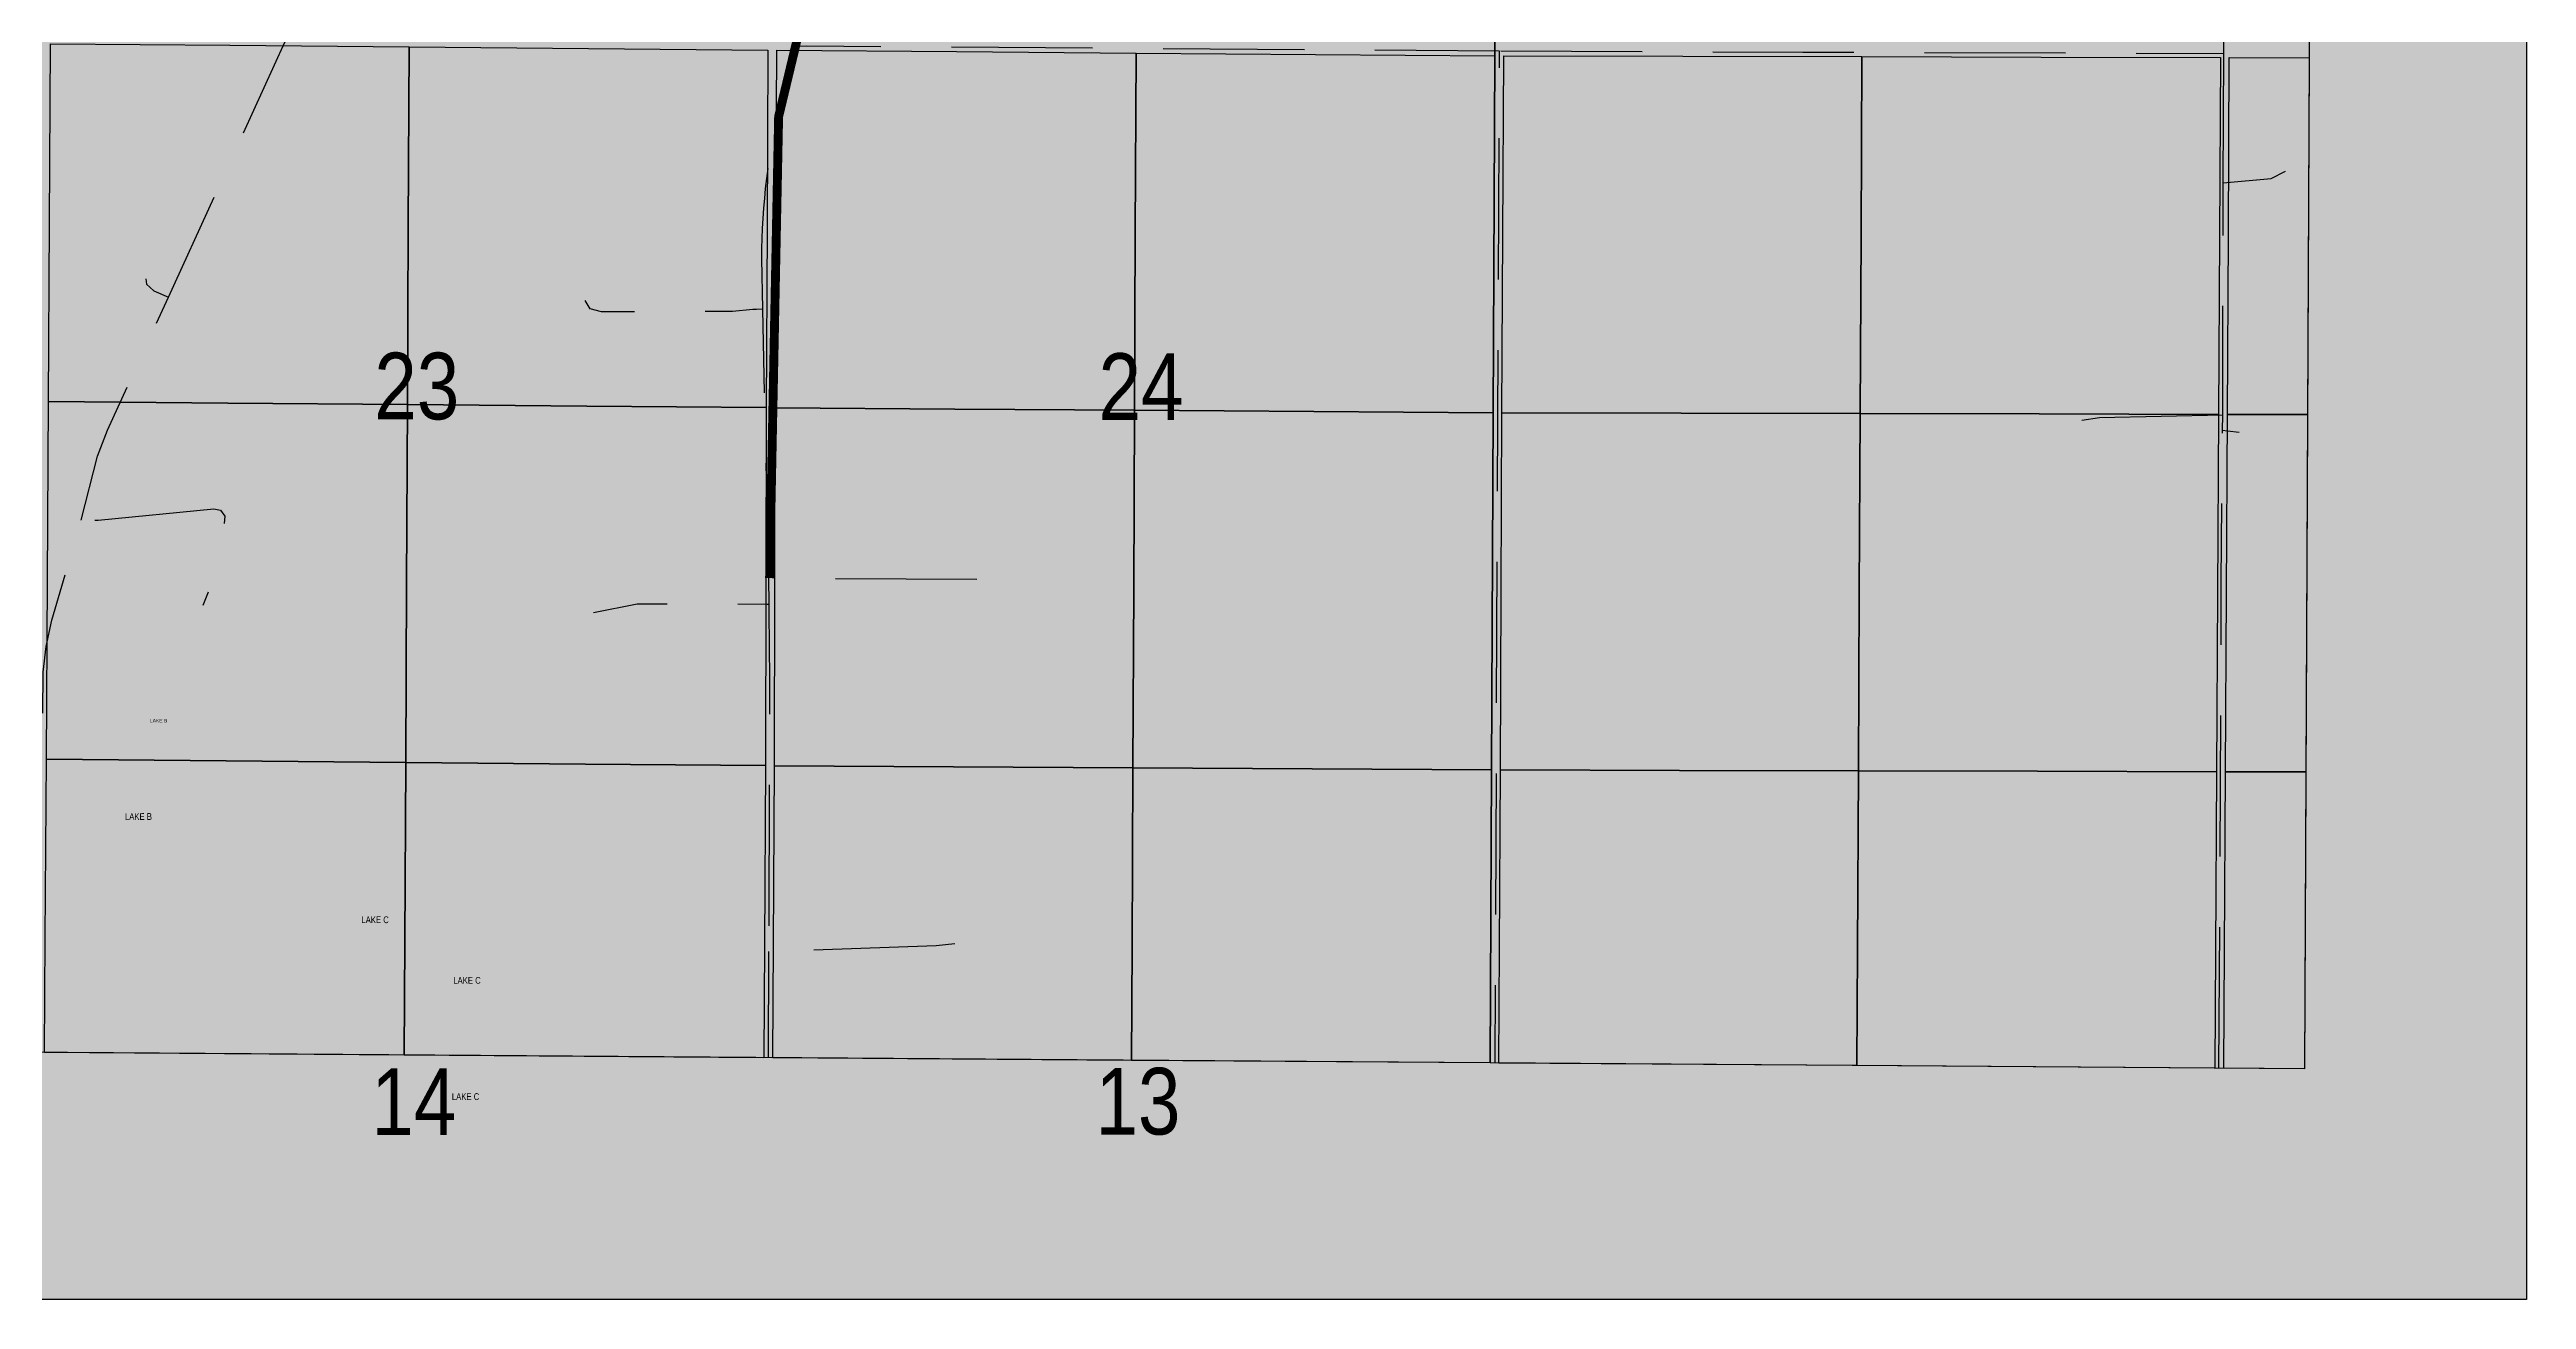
# Model space of a CAD drawing. Extents: x 337584 to 348172, y 5811293 to 5815472.
# Drawn here: x 345159 to 345716, y 5811577 to 5811858 of the extents above; entities that cross this region are included whole.
import ezdxf
from ezdxf.enums import TextEntityAlignment as Align

# ---------------------------------------------------------------- set-up
doc = ezdxf.new("R2010")
doc.units = 0
doc.header["$LTSCALE"] = 5
doc.linetypes.add('DASHED2', pattern=[9.525, 6.35, -3.175])
for name, color, linetype in [('Quarters', 8, 'Continuous'), ('RoadSeg', 57, 'DASHED2'), ('ROUTE-MAP-HWY', 2, 'Continuous'), ('S-7', 6, 'Continuous'), ('T-WATER-T', 170, 'Continuous'), ('Townships', 57, 'Continuous')]:
    doc.layers.add(name, color=color, linetype=linetype)
doc.layers.add('ROUTE-MAP-BACKGROUND-H', color=7, linetype='Continuous', true_color=0xf0ebff)
doc.styles.add('120', font='ARIALN.TTF', dxfattribs={"height": 13})
doc.styles.add('TXT', font='ARIALN.TTF', dxfattribs={"height": 0.2})

msp = doc.modelspace()

# ---------------------------------------------------------------- hatches: boundary and pattern name
at = {"layer": 'ROUTE-MAP-BACKGROUND-H'}
h = msp.add_hatch(color=256, dxfattribs=at)
h.dxf.hatch_style = 1
h.paths.add_polyline_path([(343008.474, 5813051.916), (345715.945, 5813051.916), (345715.945, 5811576.625), (343008.474, 5811576.625)])

# ---------------------------------------------------------------- linework, layer by layer
at = {"layer": 'Quarters'}
for points in [[(345239.537, 5811818.134), (345239.354, 5811777.898), (345198.976, 5811778.237), (345158.599, 5811778.576), (345158.821, 5811818.835), (345159.043, 5811859.095), (345199.382, 5811858.732), (345239.72, 5811858.369)], [(345320.228, 5811817.438), (345320.06, 5811777.231), (345279.707, 5811777.565), (345239.354, 5811777.898), (345239.537, 5811818.134), (345239.72, 5811858.369), (345280.058, 5811858.007), (345320.396, 5811857.644)], [(345403.058, 5811816.811), (345402.883, 5811776.629), (345362.477, 5811776.922), (345322.07, 5811777.216), (345322.238, 5811817.422), (345322.407, 5811857.629), (345362.82, 5811857.311), (345403.232, 5811856.994)], [(345483.709, 5811816.214), (345483.516, 5811776.054), (345443.2, 5811776.341), (345402.883, 5811776.629), (345403.058, 5811816.811), (345403.232, 5811856.994), (345443.567, 5811856.684), (345483.901, 5811856.374)], [(345566.291, 5811816.03), (345566.091, 5811775.886), (345525.809, 5811775.968), (345485.527, 5811776.05), (345485.719, 5811816.209), (345485.911, 5811856.369), (345526.201, 5811856.272), (345566.49, 5811856.175)], [(345646.89, 5811815.843), (345646.677, 5811775.716), (345606.384, 5811775.801), (345566.091, 5811775.886), (345566.291, 5811816.03), (345566.49, 5811856.175), (345606.797, 5811856.073), (345647.104, 5811855.971)], [(345667.095, 5811855.92), (345666.724, 5811775.654), (345648.687, 5811775.71), (345648.901, 5811815.837), (345649.115, 5811855.965)], [(345239.174, 5811737.658), (345238.993, 5811697.417), (345198.572, 5811697.779), (345158.151, 5811698.14), (345158.375, 5811738.358), (345158.599, 5811778.576), (345198.976, 5811778.237), (345239.354, 5811777.898)], [(345319.962, 5811736.967), (345319.865, 5811696.704), (345279.429, 5811697.061), (345238.993, 5811697.417), (345239.174, 5811737.658), (345239.354, 5811777.898), (345279.707, 5811777.565), (345320.06, 5811777.231)], [(345402.706, 5811736.425), (345402.528, 5811696.221), (345362.202, 5811696.457), (345321.876, 5811696.692), (345321.973, 5811736.954), (345322.07, 5811777.216), (345362.477, 5811776.922), (345402.883, 5811776.629)], [(345483.336, 5811735.897), (345483.156, 5811695.741), (345442.842, 5811695.981), (345402.528, 5811696.221), (345402.706, 5811736.425), (345402.883, 5811776.629), (345443.2, 5811776.341), (345483.516, 5811776.054)], [(345565.888, 5811735.713), (345565.686, 5811695.541), (345525.427, 5811695.639), (345485.168, 5811695.738), (345485.347, 5811735.894), (345485.527, 5811776.05), (345525.809, 5811775.968), (345566.091, 5811775.886)], [(345646.455, 5811735.524), (345646.233, 5811695.333), (345605.959, 5811695.437), (345565.686, 5811695.541), (345565.888, 5811735.713), (345566.091, 5811775.886), (345606.384, 5811775.801), (345646.677, 5811775.716)], [(345666.724, 5811775.654), (345666.352, 5811695.274), (345648.244, 5811695.327), (345648.466, 5811735.518), (345648.687, 5811775.71)], [(345238.774, 5811657.238), (345238.635, 5811631.595), (345157.73, 5811632.183), (345157.894, 5811657.959), (345158.151, 5811698.14), (345198.572, 5811697.779), (345238.993, 5811697.417)], [(345319.665, 5811656.538), (345319.538, 5811631.008), (345238.635, 5811631.595), (345238.774, 5811657.238), (345238.993, 5811697.417), (345279.429, 5811697.061), (345319.865, 5811696.704)], [(345402.344, 5811656.035), (345402.227, 5811630.407), (345321.548, 5811630.993), (345321.676, 5811656.526), (345321.876, 5811696.692), (345362.202, 5811696.457), (345402.528, 5811696.221)], [(345482.96, 5811655.553), (345482.834, 5811629.822), (345402.227, 5811630.407), (345402.344, 5811656.035), (345402.528, 5811696.221), (345442.842, 5811695.981), (345483.156, 5811695.741)], [(345565.488, 5811655.35), (345565.359, 5811629.223), (345484.844, 5811629.808), (345484.971, 5811655.55), (345485.168, 5811695.738), (345525.427, 5811695.639), (345565.686, 5811695.541)], [(345646.016, 5811655.146), (345645.872, 5811628.638), (345565.359, 5811629.223), (345565.488, 5811655.35), (345565.686, 5811695.541), (345605.959, 5811695.437), (345646.233, 5811695.333)], [(345666.352, 5811695.274), (345666.043, 5811628.492), (345647.883, 5811628.624), (345648.026, 5811655.14), (345648.244, 5811695.327)]]:
    msp.add_lwpolyline(points, close=True, dxfattribs=at)
at = {"layer": 'RoadSeg'}
msp.add_line((345320.575, 5811631), (345320.658, 5811654.88), dxfattribs=at)
at = {"layer": 'RoadSeg', "flags": 128}
for points in [[(345405.88, 5812099.887), (345407.264, 5812098.558), (345409.235, 5812096.79), (345412.136, 5812094.328), (345416.551, 5812090.742), (345423.235, 5812085.451), (345428.134, 5812081.607), (345430.815, 5812079.545), (345434.487, 5812076.737), (345438.796, 5812073.493), (345445.228, 5812068.466), (345456.5, 5812059.658), (345472.273, 5812047.25), (345466.501, 5812041.237), (345468.332, 5812039.757), (345482.926, 5812027.924), (345484.582, 5812025.666), (345485.685, 5812021.593), (345484.896, 5811857.494), (345553.195, 5811857.205), (345567.794, 5811857.171), (345647.892, 5811856.877)], [(345180.519, 5811806.174), (345180.649, 5811804.978), (345182.285, 5811803.519), (345185.62, 5811802.103), (345211.781, 5811859.451), (345213.019, 5811861.882), (345218.378, 5811867.515), (345247.372, 5811891.538), (345292.466, 5811927.464), (345297.452, 5811931.304), (345299.605, 5811933.515), (345300.71, 5811934.807), (345302.968, 5811938.346), (345304.46, 5811941.771), (345306.16, 5811945.511), (345307.479, 5811948.333), (345308.964, 5811951.302), (345310.627, 5811954.352), (345312.489, 5811957.346), (345314.484, 5811960.243), (345316.582, 5811962.955), (345318.687, 5811965.47), (345320.93, 5811967.964), (345322.562, 5811969.744), (345323.479, 5811970.713), (345325.403, 5811972.763), (345332.262, 5811980.042), (345340.308, 5811988.535), (345347.652, 5811996.251), (345353.468, 5812002.274), (345361.298, 5812010.339), (345366.899, 5812016.133), (345374.875, 5812024.228), (345379.92, 5812029.293), (345383.986, 5812033.447), (345382.542, 5812034.88), (345381.17, 5812036.601), (345379.537, 5812038.687), (345377.854, 5812040.993), (345376.051, 5812043.498), (345374.306, 5812045.753), (345375.299, 5812046.561), (345376.716, 5812047.645), (345378.106, 5812048.705), (345379.639, 5812049.863), (345381.237, 5812051.062), (345382.045, 5812051.594), (345383.556, 5812052.762), (345385.124, 5812053.938), (345387.533, 5812055.775), (345390.069, 5812057.711), (345391.001, 5812056.357), (345391.266, 5812056.018), (345393.076, 5812053.724), (345393.657, 5812053.04)], [(345647.721, 5811827.777), (345647.892, 5811856.877), (345648.067, 5811893.778)], [(345319.251, 5811799.351), (345319.05, 5811810.758), (345319.064, 5811813.018), (345319.138, 5811815.266), (345319.243, 5811817.531), (345319.383, 5811819.786), (345319.498, 5811822.063), (345319.71, 5811824.298), (345319.917, 5811826.54), (345320.17, 5811828.789), (345320.47, 5811831.025), (345320.788, 5811833.253), (345321.163, 5811835.445), (345321.543, 5811837.691), (345321.992, 5811839.897), (345322.47, 5811842.087), (345322.934, 5811844.222), (345323.483, 5811846.465), (345323.999, 5811848.648), (345324.478, 5811850.805), (345325.014, 5811852.955), (345325.533, 5811855.131), (345326.043, 5811857.308), (345326.325, 5811858.522), (345329.187, 5811858.593), (345403.992, 5811858.067), (345484.896, 5811857.494), (345483.902, 5811629.814)], [(345651.326, 5811771.674), (345648.72, 5811771.909), (345647.616, 5811772.082), (345647.628, 5811775.581), (345647.721, 5811827.777), (345658.495, 5811828.747), (345661.753, 5811830.428)], [(345165.98, 5811751.917), (345169.619, 5811766.306), (345171.873, 5811772.162), (345185.62, 5811802.103)], [(345320.705, 5811732.979), (345320.604, 5811738.885), (345320.589, 5811739.596), (345319.251, 5811799.351), (345317.874, 5811799.316), (345317.074, 5811799.297), (345312.486, 5811798.882), (345282.992, 5811798.743), (345280.474, 5811799.48), (345279.328, 5811801.351)], [(345615.962, 5811774.388), (345619.946, 5811774.988), (345647.628, 5811775.581)], [(345646.785, 5811628.632), (345647.304, 5811728.678), (345647.273, 5811737.877), (345647.616, 5811772.082)], [(345156.934, 5811632.189), (345156.953, 5811633.305), (345156.633, 5811642.097), (345154.61, 5811647.046), (345145.221, 5811654.609), (345138.985, 5811664.051), (345133.015, 5811672.548), (345150.992, 5811687.649), (345154.399, 5811691.334), (345156.126, 5811694.277), (345157.294, 5811699.506), (345157.438, 5811717.707), (345158.093, 5811723.522), (345159.344, 5811729.453), (345165.98, 5811751.917), (345169.78, 5811751.912), (345195.813, 5811754.463), (345197.319, 5811754.201), (345198.254, 5811752.825), (345198.016, 5811750.319), (345194.767, 5811736.34), (345193.358, 5811732.705)], [(345367.39, 5811738.564), (345322.791, 5811738.748), (345320.987, 5811738.902), (345320.604, 5811738.885)], [(345362.443, 5811656.65), (345358.256, 5811656.146), (345322.59, 5811654.953), (345320.992, 5811654.912), (345320.658, 5811654.88), (345320.861, 5811709.355), (345320.85, 5811716.174), (345320.731, 5811731.158), (345320.705, 5811732.979), (345320.236, 5811732.984), (345291.037, 5811733.053), (345281.188, 5811731.106)]]:
    msp.add_lwpolyline(points, dxfattribs=at)
at = {"layer": 'ROUTE-MAP-BACKGROUND-H'}
msp.add_lwpolyline([(343008.474, 5813051.916), (345715.945, 5813051.916), (345715.945, 5811576.625), (343008.474, 5811576.625)], close=True, dxfattribs=at)
at = {"layer": 'ROUTE-MAP-HWY', "const_width": 1.999, "flags": 128}
msp.add_lwpolyline([(345470.826, 5812046.194), (345443.672, 5812019.736), (345421.27, 5812002.098), (345383.934, 5811979.033), (345368.32, 5811963.43), (345351.349, 5811936.294), (345338.451, 5811907.802), (345322.837, 5811842.676), (345320.801, 5811738.882)], dxfattribs=at)
at = {"layer": 'Townships'}
msp.add_lwpolyline([(344671.653, 5812186.349), (344751.924, 5812185.723), (344832.193, 5812185.055), (344834.203, 5812185.039), (344914.807, 5812184.443), (344995.415, 5812183.834), (344997.425, 5812183.817), (345078.037, 5812183.158), (345158.66, 5812182.483), (345160.671, 5812182.466), (345241.265, 5812181.785), (345321.852, 5812181.103), (345323.862, 5812181.088), (345404.69, 5812180.48), (345485.469, 5812179.784), (345485.086, 5812099.546), (345484.746, 5812019.164), (345484.323, 5811938.757), (345483.91, 5811858.383), (345483.901, 5811856.374), (345483.516, 5811776.054), (345483.156, 5811695.741), (345482.834, 5811629.822), (344502.346, 5811636.942)], dxfattribs=at)
msp.add_lwpolyline([(345668.591, 5812179.436), (345666.043, 5811628.492), (345482.834, 5811629.822), (345483.156, 5811695.741), (345483.516, 5811776.054), (345483.901, 5811856.374), (345483.91, 5811858.383), (345484.323, 5811938.757), (345484.746, 5812019.164), (345485.086, 5812099.546), (345485.469, 5812179.784), (345487.48, 5812179.78), (345568.05, 5812179.625), (345648.619, 5812179.471), (345650.63, 5812179.467)], close=True, dxfattribs=at)

# ---------------------------------------------------------------- texts
at = {"layer": 'S-7', "style": '120'}
for s, p in [('23', (345231.909, 5811774.594)), ('24', (345394.8, 5811774.466)), ('14', (345231.245, 5811613.602)), ('13', (345394.104, 5811613.729))]:
    msp.add_text(s, height=14.9935, dxfattribs=at).set_placement(p)
at = {"layer": 'T-WATER-T', "style": 'TXT'}
for s, height, rotation, p in [('LAKE B', 0.8096, 0.21544, (345183.378, 5811706.413)), ('LAKE B', 1.5143, 0.19255, (345178.856, 5811684.494)), ('LAKE C', 1.5143, 0.11224, (345232.082, 5811661.274)), ('LAKE C', 1.5143, 0.21544, (345252.751, 5811647.645)), ('LAKE C', 1.5143, 0.20954, (345252.428, 5811621.493))]:
    msp.add_text(s, height=height, rotation=rotation, dxfattribs=at).set_placement(p, align=Align.CENTER)

doc.saveas('drawing.dxf')
